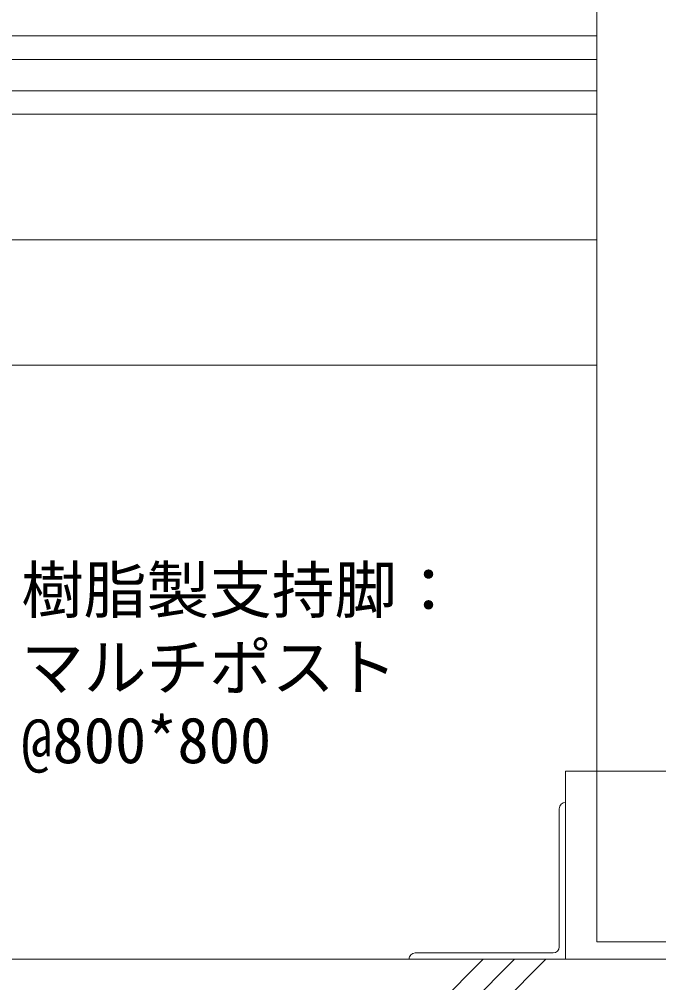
# Model space of a CAD drawing. Units: millimetres, scale not verified. Extents: x -1084 to 889, y -570 to 686.
# Drawn here: x -162.1 to 41.9, y -302.1 to 5.2 of the extents above; entities that cross this region are included whole.
import ezdxf
from ezdxf.enums import TextEntityAlignment as Align

# ---------------------------------------------------------------- set-up
doc = ezdxf.new("R2010")
doc.units = ezdxf.units.MM
for name, color, linetype, lineweight in [('0-2_HATCH', 9, 'Continuous', 18), ('0-3_KUTAI', 3, 'Continuous', 18), ('0-4_KANAMONO', 4, 'Continuous', 18), ('0-6_MOJI', 7, 'Continuous', 18), ('0-E_DECKM', 7, 'Continuous', 18), ('1-1_00deck', 7, 'Continuous', 18), ('1-2_00oobiki', 5, 'Continuous', 18), ('1-3_deck', 7, 'Continuous', 18)]:
    doc.layers.add(name, color=color, linetype=linetype, lineweight=lineweight)
doc.styles.add('ＭＳ ゴシック', font='')
doc.styles.get('ＭＳ ゴシック').set_extended_font_data('MS Gothic')

# ---------------------------------------------------------------- blocks, each defined once
blk = doc.blocks.new('4')
at = {"layer": '0-4_KANAMONO'}
for p, q in [((0, 0), (0, 50)), ((0, 50), (0, 50)), ((-2, 4), (-2, 48)), ((-50, 0), (-50, 0)), ((-50, 0), (0, 0)), ((-48, 2), (-4, 2))]:
    blk.add_line(p, q, dxfattribs=at)
for centre, start, end in [((0, 48), 90, 180), ((-4, 4), 270, 0), ((-48, 0), 90, 180)]:
    blk.add_arc(centre, 2, start, end, dxfattribs=at)

msp = doc.modelspace()

# ---------------------------------------------------------------- linework, layer by layer
at = {"layer": '0-2_HATCH'}
for p, q in [((-14.052, -294.594), (-94.052, -374.594)), ((-4.052, -294.594), (-84.052, -374.594)), ((5.948, -294.594), (-74.052, -374.594))]:
    msp.add_line(p, q, dxfattribs=at)
at = {"layer": '0-3_KUTAI'}
msp.add_line((806.544, -294.594), (-927.958, -294.594), dxfattribs=at)
at = {"layer": '0-4_KANAMONO'}
msp.add_lwpolyline([(12.216, -294.594), (72.216, -294.594), (72.216, -234.594), (12.216, -234.594)], close=True, dxfattribs=at)
at = {"layer": '0-E_DECKM'}
for p, q in [((-379.858, -25.094), (22.216, -25.094)), ((22.216, -25.094), (-379.858, -25.094))]:
    msp.add_line(p, q, dxfattribs=at)
at = {"layer": '1-1_00deck'}
msp.add_lwpolyline([(22.216, 528.38), (22.216, -289.008), (62.216, -289.008), (62.216, 528.38)], dxfattribs=at)
at = {"layer": '1-2_00oobiki'}
msp.add_lwpolyline([(22.216, -65.094), (-337.858, -65.094), (-337.858, -105.094), (22.216, -105.094)], dxfattribs=at)
at = {"layer": '1-3_deck'}
for p, q in [((-379.858, -0.094), (22.216, -0.094)), ((22.216, -0.094), (-63.432, -0.094)), ((-379.858, -7.594), (22.216, -7.594)), ((22.216, -7.594), (-63.432, -7.594)), ((-379.858, -17.594), (22.216, -17.594)), ((22.216, -17.594), (-63.432, -17.594)), ((-379.858, -25.094), (22.216, -25.094))]:
    msp.add_line(p, q, dxfattribs=at)

# ---------------------------------------------------------------- block references
at = {"layer": '1-2_00oobiki'}
msp.add_blockref('4', (12.216, -294.594), dxfattribs=at)

# ---------------------------------------------------------------- texts
at = {"layer": '0-6_MOJI', "style": 'ＭＳ ゴシック'}
for s, p in [('樹脂製支持脚：', (-161.498, -188.522)), ('マルチポスト', (-161.498, -213.183)), ('@800*800', (-161.498, -236.468))]:
    msp.add_text(s, height=14.66, dxfattribs=at).set_placement(p, align=Align.BOTTOM_LEFT)

doc.saveas('drawing.dxf')
